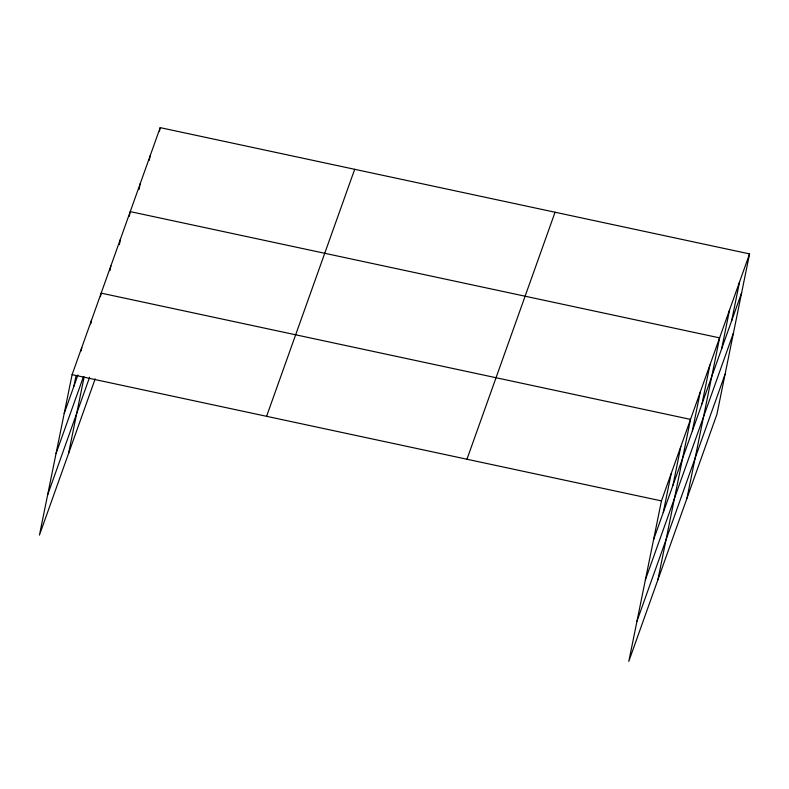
<?xml version="1.0" encoding="UTF-8"?>
<svg xmlns="http://www.w3.org/2000/svg" width="789" height="789" viewBox="0 0 789 789"><rect width="100%" height="100%" fill="white"/><g stroke="black" fill="none" stroke-linecap="round" stroke-linejoin="round"><path stroke-width="1.18" d="M749.55 253.9L661.448 500.907L628.803 661.36L716.905 414.353L749.55 253.9L160.197 127.64L72.095 374.647L39.45 535.1L95.173 378.868M73.89 386.285L76.04 375.702M81.07 351.006L81.79 347.476M90.765 323.835L91.475 320.304M68.525 453.586L84.147 376.817M100.45 296.664L101.17 293.133L690.523 419.393L657.878 579.846M109.908 270.666L110.864 265.962M119.356 244.669L120.549 238.791M129.288 216.324L130.244 211.62L719.598 337.879L686.953 498.332M139.032 189.508L140.225 183.63M149.259 160.335L150.216 155.63M159.477 131.161L160.197 127.64M663.243 512.544L671.143 473.735M672.938 485.373L680.828 446.564M692.318 431.031L700.218 392.222M702.013 403.86L709.903 365.051M721.688 348.699L729.578 309.89M731.669 320.699L739.569 281.89M64.195 413.456L77.924 374.962M56.029 453.606L83.486 376.619M47.616 494.959L89.611 377.221M266.583 416.316L354.685 169.3M466.96 459.237L555.061 212.231M653.548 539.715L741.65 292.709M645.382 579.856L733.484 332.85M636.97 621.219L725.071 374.213M72.095 374.647L661.448 500.907"/></g></svg>
